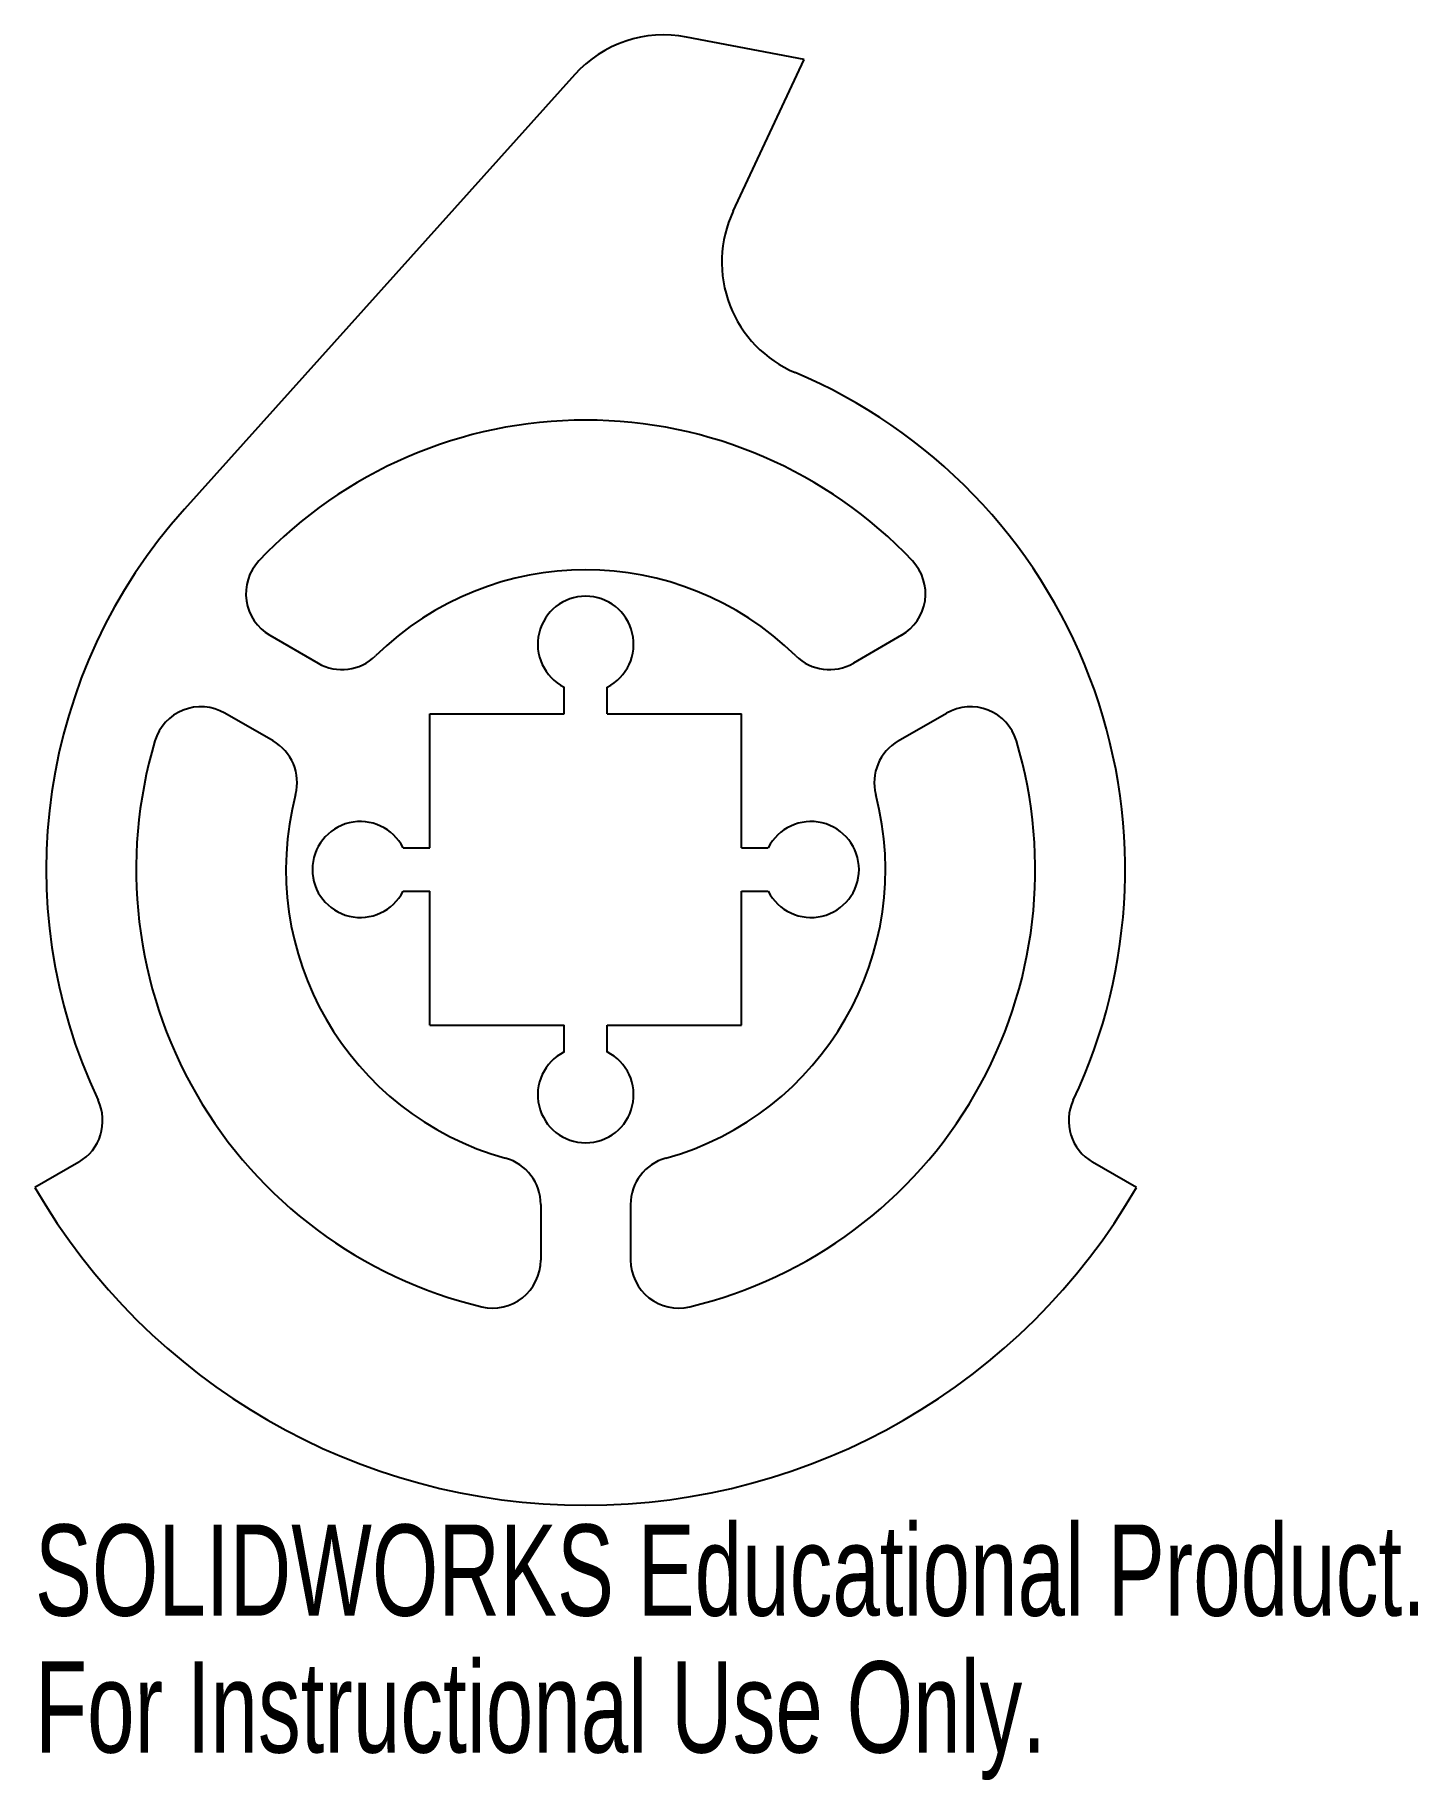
# Model space of a CAD drawing. Header units: inches. Extents: x -1.15 to 1.74, y -1.9 to 1.74.
import ezdxf

# ---------------------------------------------------------------- set-up
doc = ezdxf.new("R2010")
doc.units = ezdxf.units.IN
doc.header["$MEASUREMENT"] = 0
doc.styles.add('SLDTEXTSTYLE0', font='TXT', dxfattribs={"width": 0.7})

msp = doc.modelspace()

# ---------------------------------------------------------------- linework, layer by layer
at = {"color": 7, "linetype": 'Continuous', "lineweight": 25}
for p, q in [((0.4559, 1.6896), (0.2103, 1.7366)), ((0.3076, 1.3731), (0.4559, 1.6896)), ((-0.0227, 1.6582), (-0.8369, 0.7518)), ((-0.6587, 0.4886), (-0.5582, 0.4305)), ((0.6587, 0.4886), (0.5582, 0.4305)), ((-0.045, 0.325), (-0.045, 0.3807)), ((0.045, 0.325), (0.045, 0.3807)), ((-0.6519, 0.2681), (-0.7525, 0.3262)), ((-0.325, 0.045), (-0.325, 0.325)), ((-0.325, 0.325), (-0.045, 0.325)), ((0.045, 0.325), (0.325, 0.325)), ((0.325, 0.045), (0.325, 0.325)), ((0.6519, 0.2681), (0.7525, 0.3262)), ((-0.3807, 0.045), (-0.325, 0.045)), ((0.325, 0.045), (0.3807, 0.045)), ((-0.3807, -0.045), (-0.325, -0.045)), ((-0.325, -0.325), (-0.325, -0.045)), ((0.325, -0.045), (0.3807, -0.045)), ((0.325, -0.325), (0.325, -0.045)), ((-0.325, -0.325), (-0.045, -0.325)), ((-0.045, -0.3807), (-0.045, -0.325)), ((0.045, -0.325), (0.325, -0.325)), ((0.045, -0.3807), (0.045, -0.325)), ((-1.0573, -0.6105), (-1.1486, -0.6632)), ((1.1486, -0.6632), (1.0573, -0.6105)), ((-0.0938, -0.6986), (-0.0938, -0.8148)), ((0.0938, -0.6986), (0.0938, -0.8148))]:
    msp.add_line(p, q, dxfattribs=at)
for centre, radius, start, end in [((0.1633, 1.4911), 0.25, 79.1543, 138.0644), ((0.534, 1.2671), 0.25, 154.9, 247.1459), ((0, 0), 1.125, 334.6824, 67.1459), ((0, 0), 0.9375, 43.3762, 136.6238), ((0, 0), 1.125, 138.0644, 205.3176), ((-0.6087, 0.5752), 0.1, 136.6238, 240), ((0, 0), 0.625, 45.5002, 134.4998), ((0.6087, 0.5752), 0.1, 300, 43.3762), ((0, 0.47), 0.1, 296.7437, 243.2563), ((-0.5082, 0.5171), 0.1, 240, 314.4998), ((0.5082, 0.5171), 0.1, 225.5002, 300), ((-0.8025, 0.2396), 0.1, 60, 163.3762), ((0.8025, 0.2396), 0.1, 16.6238, 120), ((0, 0), 0.9375, 163.3762, 256.6238), ((-0.7019, 0.1815), 0.1, 345.5002, 60), ((0, 0), 0.9375, 283.3762, 16.6238), ((0.7019, 0.1815), 0.1, 120, 194.4998), ((0, 0), 0.625, 165.5002, 254.4998), ((0, 0), 0.625, 285.5002, 14.4998), ((-0.47, 0), 0.1, 26.7437, 333.2563), ((0.47, 0), 0.1, 206.7437, 153.2563), ((0, -0.47), 0.1, 116.7437, 63.2563), ((-1.1073, -0.5239), 0.1, 300, 25.3176), ((1.1073, -0.5239), 0.1, 154.6824, 240), ((-0.1938, -0.6986), 0.1, 0, 74.4998), ((0.1938, -0.6986), 0.1, 105.5002, 180), ((0, 0), 1.3263, 210, 330), ((-0.1938, -0.8148), 0.1, 256.6238, 0), ((0.1938, -0.8148), 0.1, 180, 283.3762)]:
    msp.add_arc(centre, radius, start, end, dxfattribs=at)

# ---------------------------------------------------------------- texts
at = {"color": 7, "linetype": 'Continuous', "char_height": 0.1903, "attachment_point": 1, "style": 'SLDTEXTSTYLE0'}
for s, insert in [('SOLIDWORKS Educational Product.', (-1.1486, -1.3664)), ('For Instructional Use Only.', (-1.1486, -1.6519))]:
    msp.add_mtext(s, dxfattribs=dict(at, insert=insert))

doc.saveas('drawing.dxf')
